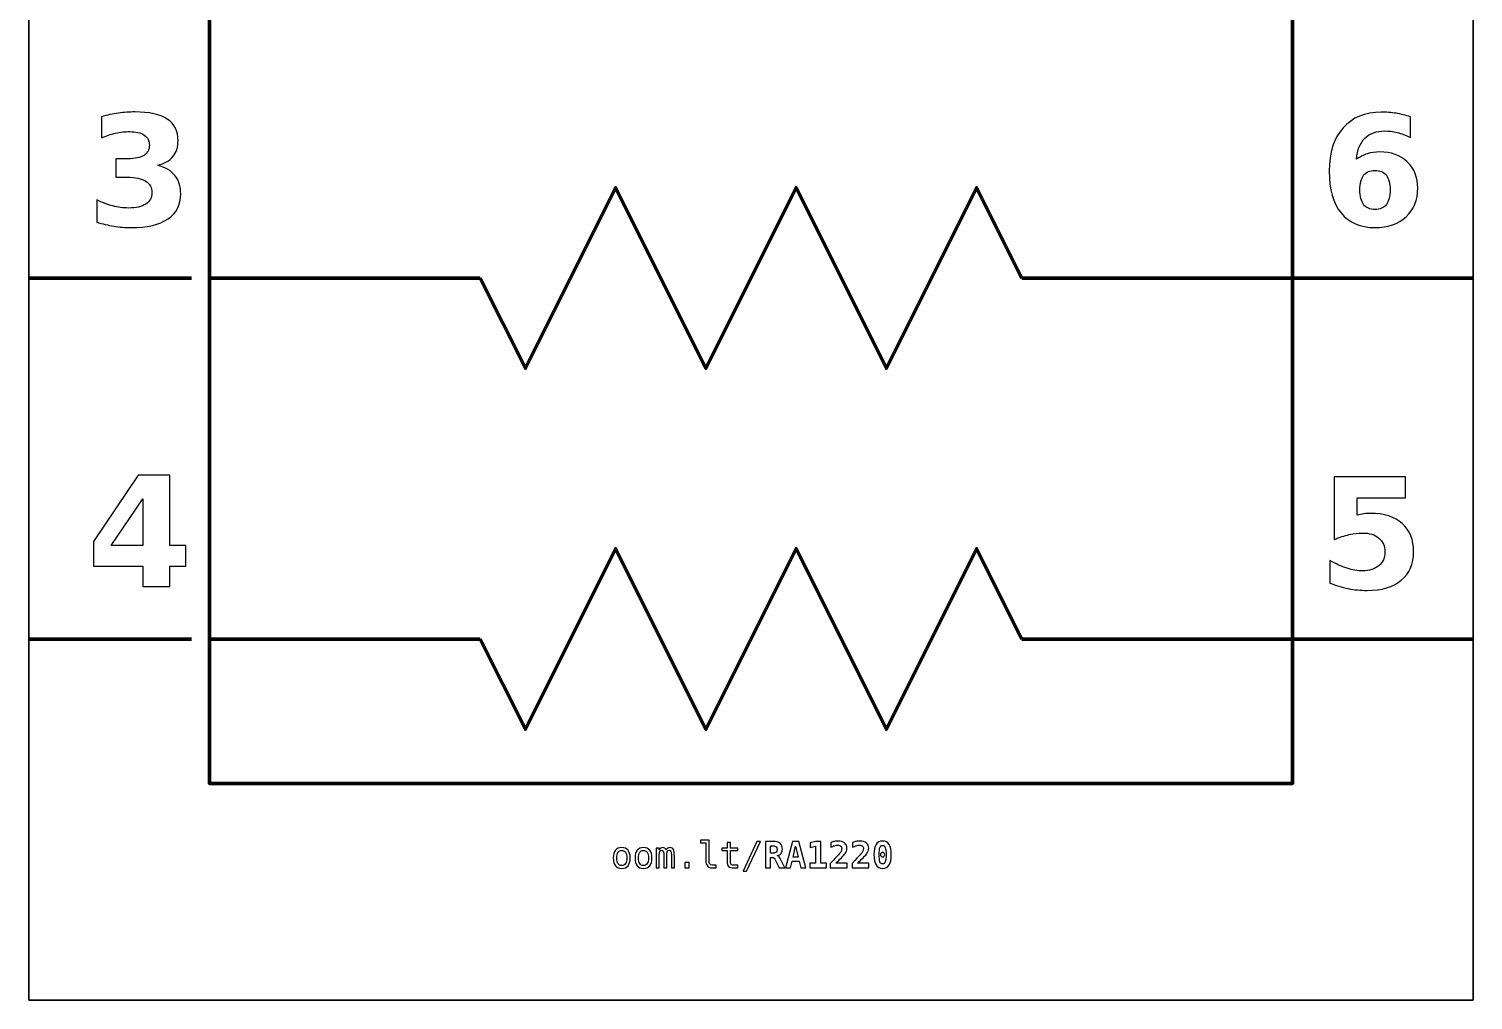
# Model space of a CAD drawing. Header units: centimetres. Extents: x -12.5 to -8.5, y -15.85 to -9.85.
# Drawn here: x -12.5 to -8.5, y -15.85 to -13.16 of the extents above; entities that cross this region are included whole.
import ezdxf

# ---------------------------------------------------------------- set-up
doc = ezdxf.new("R2010")
doc.units = ezdxf.units.CM
doc.header["$MEASUREMENT"] = 0
doc.layers.add('Layer 1', color=7, linetype='Continuous')

msp = doc.modelspace()

# ---------------------------------------------------------------- linework, layer by layer
at = {"layer": 'Layer 1', "color": 7, "lineweight": 35}
msp.add_open_spline([(-12.5, -9.85), (-12.5, -9.85), (-8.5, -9.85), (-8.5, -9.85), (-8.5, -9.85), (-8.5, -9.85), (-8.5, -15.85), (-8.5, -15.85), (-8.5, -15.85), (-8.5, -15.85), (-12.5, -15.85), (-12.5, -15.85), (-12.5, -15.85), (-12.5, -15.85), (-12.5, -9.85), (-12.5, -9.85)], degree=3, knots=[0, 0, 0, 0, 0.25, 0.25, 0.25, 0.25, 0.5, 0.5, 0.5, 0.5, 0.75, 0.75, 0.75, 0.75, 1, 1, 1, 1], dxfattribs=at)
at = {"layer": 'Layer 1', "color": 250, "lineweight": 100}
for points, knots in [([(-12, -11.35), (-12, -11.35), (-9, -11.35), (-9, -11.35), (-9, -11.35), (-9, -11.35), (-9, -15.25), (-9, -15.25), (-9, -15.25), (-9, -15.25), (-12, -15.25), (-12, -15.25), (-12, -15.25), (-12, -15.25), (-12, -11.35), (-12, -11.35)], [0, 0, 0, 0, 0.25, 0.25, 0.25, 0.25, 0.5, 0.5, 0.5, 0.5, 0.75, 0.75, 0.75, 0.75, 1, 1, 1, 1]), ([(-11.25, -13.85), (-11.25, -13.85), (-11.125, -14.1), (-11.125, -14.1), (-11.125, -14.1), (-11.125, -14.1), (-10.875, -13.6), (-10.875, -13.6), (-10.875, -13.6), (-10.875, -13.6), (-10.625, -14.1), (-10.625, -14.1), (-10.625, -14.1), (-10.625, -14.1), (-10.375, -13.6), (-10.375, -13.6), (-10.375, -13.6), (-10.375, -13.6), (-10.12501, -14.1), (-10.12501, -14.1), (-10.12501, -14.1), (-10.12501, -14.1), (-9.87501, -13.6), (-9.87501, -13.6), (-9.87501, -13.6), (-9.87501, -13.6), (-9.75001, -13.85), (-9.75001, -13.85)], [0, 0, 0, 0, 0.1428571, 0.1428571, 0.1428571, 0.1428571, 0.2857143, 0.2857143, 0.2857143, 0.2857143, 0.4285714, 0.4285714, 0.4285714, 0.4285714, 0.5714286, 0.5714286, 0.5714286, 0.5714286, 0.7142857, 0.7142857, 0.7142857, 0.7142857, 0.8571429, 0.8571429, 0.8571429, 0.8571429, 1, 1, 1, 1]), ([(-11.25, -14.85), (-11.25, -14.85), (-11.125, -15.1), (-11.125, -15.1), (-11.125, -15.1), (-11.125, -15.1), (-10.875, -14.6), (-10.875, -14.6), (-10.875, -14.6), (-10.875, -14.6), (-10.625, -15.1), (-10.625, -15.1), (-10.625, -15.1), (-10.625, -15.1), (-10.375, -14.6), (-10.375, -14.6), (-10.375, -14.6), (-10.375, -14.6), (-10.12501, -15.1), (-10.12501, -15.1), (-10.12501, -15.1), (-10.12501, -15.1), (-9.87501, -14.6), (-9.87501, -14.6), (-9.87501, -14.6), (-9.87501, -14.6), (-9.75001, -14.85), (-9.75001, -14.85)], [0, 0, 0, 0, 0.1428571, 0.1428571, 0.1428571, 0.1428571, 0.2857143, 0.2857143, 0.2857143, 0.2857143, 0.4285714, 0.4285714, 0.4285714, 0.4285714, 0.5714286, 0.5714286, 0.5714286, 0.5714286, 0.7142857, 0.7142857, 0.7142857, 0.7142857, 0.8571429, 0.8571429, 0.8571429, 0.8571429, 1, 1, 1, 1])]:
    msp.add_open_spline(points, degree=3, knots=knots, dxfattribs=at)
at = {"layer": 'Layer 1', "color": 250}
for points, knots in [([(-12.14316, -13.53787), (-12.12242, -13.54323), (-12.10654, -13.55262), (-12.09575, -13.56588), (-12.09575, -13.56588), (-12.08495, -13.57922), (-12.07952, -13.59608), (-12.07952, -13.61661), (-12.07952, -13.61661), (-12.07952, -13.64723), (-12.09123, -13.67051), (-12.11465, -13.68646), (-12.11465, -13.68646), (-12.13808, -13.70233), (-12.17223, -13.71031), (-12.21717, -13.71031), (-12.21717, -13.71031), (-12.23305, -13.71031), (-12.24892, -13.70904), (-12.26487, -13.7065), (-12.26487, -13.7065), (-12.28074, -13.70396), (-12.29647, -13.70008), (-12.31207, -13.695), (-12.31207, -13.695), (-12.31207, -13.695), (-12.31207, -13.63361), (-12.31207, -13.63361), (-12.31207, -13.63361), (-12.29718, -13.64102), (-12.28243, -13.64667), (-12.26776, -13.65048), (-12.26776, -13.65048), (-12.25308, -13.65422), (-12.23862, -13.65612), (-12.22444, -13.65612), (-12.22444, -13.65612), (-12.20334, -13.65612), (-12.18719, -13.65245), (-12.17597, -13.64518), (-12.17597, -13.64518), (-12.16475, -13.63785), (-12.1591, -13.62741), (-12.1591, -13.61372), (-12.1591, -13.61372), (-12.1591, -13.59968), (-12.16489, -13.58902), (-12.17639, -13.58183), (-12.17639, -13.58183), (-12.18789, -13.57456), (-12.20489, -13.57096), (-12.22733, -13.57096), (-12.22733, -13.57096), (-12.22733, -13.57096), (-12.25915, -13.57096), (-12.25915, -13.57096), (-12.25915, -13.57096), (-12.25915, -13.57096), (-12.25915, -13.51967), (-12.25915, -13.51967), (-12.25915, -13.51967), (-12.25915, -13.51967), (-12.22571, -13.51967), (-12.22571, -13.51967), (-12.22571, -13.51967), (-12.20567, -13.51967), (-12.19085, -13.51656), (-12.18105, -13.51028), (-12.18105, -13.51028), (-12.17124, -13.504), (-12.16637, -13.49448), (-12.16637, -13.48171), (-12.16637, -13.48171), (-12.16637, -13.46986), (-12.1711, -13.46068), (-12.18062, -13.45426), (-12.18062, -13.45426), (-12.19015, -13.44777), (-12.20355, -13.44453), (-12.22091, -13.44453), (-12.22091, -13.44453), (-12.23375, -13.44453), (-12.24666, -13.44594), (-12.25979, -13.44883), (-12.25979, -13.44883), (-12.27284, -13.45172), (-12.28582, -13.45603), (-12.2988, -13.46167), (-12.2988, -13.46167), (-12.2988, -13.46167), (-12.2988, -13.40339), (-12.2988, -13.40339), (-12.2988, -13.40339), (-12.28307, -13.39895), (-12.26755, -13.39563), (-12.2521, -13.39344), (-12.2521, -13.39344), (-12.23664, -13.39126), (-12.22155, -13.39013), (-12.20666, -13.39013), (-12.20666, -13.39013), (-12.16658, -13.39013), (-12.13653, -13.39669), (-12.11663, -13.40988), (-12.11663, -13.40988), (-12.09673, -13.42301), (-12.08679, -13.44283), (-12.08679, -13.46929), (-12.08679, -13.46929), (-12.08679, -13.48728), (-12.09151, -13.5021), (-12.10104, -13.5136), (-12.10104, -13.5136), (-12.11056, -13.5251), (-12.1246, -13.53321), (-12.14316, -13.53787)], [0, 0, 0, 0, 0.0344828, 0.0344828, 0.0344828, 0.0344828, 0.0689655, 0.0689655, 0.0689655, 0.0689655, 0.1034483, 0.1034483, 0.1034483, 0.1034483, 0.137931, 0.137931, 0.137931, 0.137931, 0.1724138, 0.1724138, 0.1724138, 0.1724138, 0.2068966, 0.2068966, 0.2068966, 0.2068966, 0.2413793, 0.2413793, 0.2413793, 0.2413793, 0.2758621, 0.2758621, 0.2758621, 0.2758621, 0.3103448, 0.3103448, 0.3103448, 0.3103448, 0.3448276, 0.3448276, 0.3448276, 0.3448276, 0.3793103, 0.3793103, 0.3793103, 0.3793103, 0.4137931, 0.4137931, 0.4137931, 0.4137931, 0.4482759, 0.4482759, 0.4482759, 0.4482759, 0.4827586, 0.4827586, 0.4827586, 0.4827586, 0.5172414, 0.5172414, 0.5172414, 0.5172414, 0.5517241, 0.5517241, 0.5517241, 0.5517241, 0.5862069, 0.5862069, 0.5862069, 0.5862069, 0.6206897, 0.6206897, 0.6206897, 0.6206897, 0.6551724, 0.6551724, 0.6551724, 0.6551724, 0.6896552, 0.6896552, 0.6896552, 0.6896552, 0.7241379, 0.7241379, 0.7241379, 0.7241379, 0.7586207, 0.7586207, 0.7586207, 0.7586207, 0.7931034, 0.7931034, 0.7931034, 0.7931034, 0.8275862, 0.8275862, 0.8275862, 0.8275862, 0.862069, 0.862069, 0.862069, 0.862069, 0.8965517, 0.8965517, 0.8965517, 0.8965517, 0.9310345, 0.9310345, 0.9310345, 0.9310345, 0.9655172, 0.9655172, 0.9655172, 0.9655172, 1, 1, 1, 1]), ([(-8.67346, -13.40375), (-8.67346, -13.40375), (-8.67346, -13.46082), (-8.67346, -13.46082), (-8.67346, -13.46082), (-8.68658, -13.45462), (-8.69886, -13.45003), (-8.71043, -13.44707), (-8.71043, -13.44707), (-8.722, -13.4441), (-8.73336, -13.44262), (-8.74437, -13.44262), (-8.74437, -13.44262), (-8.76808, -13.44262), (-8.78649, -13.44918), (-8.79975, -13.46238), (-8.79975, -13.46238), (-8.81295, -13.4755), (-8.82071, -13.49504), (-8.8229, -13.52094), (-8.8229, -13.52094), (-8.8138, -13.51423), (-8.80392, -13.50915), (-8.79333, -13.50577), (-8.79333, -13.50577), (-8.78275, -13.50238), (-8.77118, -13.50069), (-8.75862, -13.50069), (-8.75862, -13.50069), (-8.72708, -13.50069), (-8.70161, -13.50993), (-8.68228, -13.52842), (-8.68228, -13.52842), (-8.66288, -13.54683), (-8.65321, -13.57103), (-8.65321, -13.60095), (-8.65321, -13.60095), (-8.65321, -13.63404), (-8.66401, -13.6605), (-8.68567, -13.68046), (-8.68567, -13.68046), (-8.70726, -13.70036), (-8.73633, -13.71031), (-8.77266, -13.71031), (-8.77266, -13.71031), (-8.81274, -13.71031), (-8.84378, -13.69676), (-8.86579, -13.66967), (-8.86579, -13.66967), (-8.88774, -13.64264), (-8.89874, -13.60419), (-8.89874, -13.55445), (-8.89874, -13.55445), (-8.89874, -13.50351), (-8.8859, -13.46344), (-8.86022, -13.4343), (-8.86022, -13.4343), (-8.83447, -13.40516), (-8.79926, -13.39055), (-8.75446, -13.39055), (-8.75446, -13.39055), (-8.74028, -13.39055), (-8.72652, -13.39168), (-8.71311, -13.39387), (-8.71311, -13.39387), (-8.69978, -13.39606), (-8.68658, -13.39937), (-8.67346, -13.40375)], [0, 0, 0, 0, 0.0588235, 0.0588235, 0.0588235, 0.0588235, 0.1176471, 0.1176471, 0.1176471, 0.1176471, 0.1764706, 0.1764706, 0.1764706, 0.1764706, 0.2352941, 0.2352941, 0.2352941, 0.2352941, 0.2941176, 0.2941176, 0.2941176, 0.2941176, 0.3529412, 0.3529412, 0.3529412, 0.3529412, 0.4117647, 0.4117647, 0.4117647, 0.4117647, 0.4705882, 0.4705882, 0.4705882, 0.4705882, 0.5294118, 0.5294118, 0.5294118, 0.5294118, 0.5882353, 0.5882353, 0.5882353, 0.5882353, 0.6470588, 0.6470588, 0.6470588, 0.6470588, 0.7058824, 0.7058824, 0.7058824, 0.7058824, 0.7647059, 0.7647059, 0.7647059, 0.7647059, 0.8235294, 0.8235294, 0.8235294, 0.8235294, 0.8823529, 0.8823529, 0.8823529, 0.8823529, 0.9411765, 0.9411765, 0.9411765, 0.9411765, 1, 1, 1, 1]), ([(-8.77182, -13.55198), (-8.78578, -13.55198), (-8.79623, -13.5565), (-8.80314, -13.56553), (-8.80314, -13.56553), (-8.81013, -13.57456), (-8.81358, -13.58811), (-8.81358, -13.6061), (-8.81358, -13.6061), (-8.81358, -13.62416), (-8.81013, -13.63771), (-8.80314, -13.64674), (-8.80314, -13.64674), (-8.79623, -13.65577), (-8.78578, -13.66028), (-8.77182, -13.66028), (-8.77182, -13.66028), (-8.75777, -13.66028), (-8.74726, -13.65577), (-8.74035, -13.64674), (-8.74035, -13.64674), (-8.73336, -13.63771), (-8.72991, -13.62416), (-8.72991, -13.6061), (-8.72991, -13.6061), (-8.72991, -13.58811), (-8.73336, -13.57456), (-8.74035, -13.56553), (-8.74035, -13.56553), (-8.74726, -13.5565), (-8.75777, -13.55198), (-8.77182, -13.55198)], [0, 0, 0, 0, 0.125, 0.125, 0.125, 0.125, 0.25, 0.25, 0.25, 0.25, 0.375, 0.375, 0.375, 0.375, 0.5, 0.5, 0.5, 0.5, 0.625, 0.625, 0.625, 0.625, 0.75, 0.75, 0.75, 0.75, 0.875, 0.875, 0.875, 0.875, 1, 1, 1, 1]), ([(-12.1977, -14.3957), (-12.1977, -14.3957), (-12.10922, -14.3957), (-12.10922, -14.3957), (-12.10922, -14.3957), (-12.10922, -14.3957), (-12.10922, -14.59043), (-12.10922, -14.59043), (-12.10922, -14.59043), (-12.10922, -14.59043), (-12.0652, -14.59043), (-12.0652, -14.59043), (-12.0652, -14.59043), (-12.0652, -14.59043), (-12.0652, -14.64808), (-12.0652, -14.64808), (-12.0652, -14.64808), (-12.0652, -14.64808), (-12.10922, -14.64808), (-12.10922, -14.64808), (-12.10922, -14.64808), (-12.10922, -14.64808), (-12.10922, -14.70431), (-12.10922, -14.70431), (-12.10922, -14.70431), (-12.10922, -14.70431), (-12.18443, -14.70431), (-12.18443, -14.70431), (-12.18443, -14.70431), (-12.18443, -14.70431), (-12.18443, -14.64808), (-12.18443, -14.64808), (-12.18443, -14.64808), (-12.18443, -14.64808), (-12.32131, -14.64808), (-12.32131, -14.64808), (-12.32131, -14.64808), (-12.32131, -14.64808), (-12.32131, -14.57985), (-12.32131, -14.57985), (-12.32131, -14.57985), (-12.32131, -14.57985), (-12.1977, -14.3957), (-12.1977, -14.3957)], [0, 0, 0, 0, 0.0909091, 0.0909091, 0.0909091, 0.0909091, 0.1818182, 0.1818182, 0.1818182, 0.1818182, 0.2727273, 0.2727273, 0.2727273, 0.2727273, 0.3636364, 0.3636364, 0.3636364, 0.3636364, 0.4545455, 0.4545455, 0.4545455, 0.4545455, 0.5454545, 0.5454545, 0.5454545, 0.5454545, 0.6363636, 0.6363636, 0.6363636, 0.6363636, 0.7272727, 0.7272727, 0.7272727, 0.7272727, 0.8181818, 0.8181818, 0.8181818, 0.8181818, 0.9090909, 0.9090909, 0.9090909, 0.9090909, 1, 1, 1, 1]), ([(-8.88485, -14.40073), (-8.88485, -14.40073), (-8.68701, -14.40073), (-8.68701, -14.40073), (-8.68701, -14.40073), (-8.68701, -14.40073), (-8.68701, -14.45922), (-8.68701, -14.45922), (-8.68701, -14.45922), (-8.68701, -14.45922), (-8.82142, -14.45922), (-8.82142, -14.45922), (-8.82142, -14.45922), (-8.82142, -14.45922), (-8.82142, -14.50699), (-8.82142, -14.50699), (-8.82142, -14.50699), (-8.81535, -14.50537), (-8.80928, -14.5041), (-8.80314, -14.50318), (-8.80314, -14.50318), (-8.79701, -14.50226), (-8.79059, -14.50184), (-8.78402, -14.50184), (-8.78402, -14.50184), (-8.74635, -14.50184), (-8.71707, -14.51122), (-8.69611, -14.53006), (-8.69611, -14.53006), (-8.67516, -14.54883), (-8.66472, -14.57507), (-8.66472, -14.60866), (-8.66472, -14.60866), (-8.66472, -14.64203), (-8.67615, -14.66814), (-8.69893, -14.68704), (-8.69893, -14.68704), (-8.72172, -14.70588), (-8.7534, -14.71534), (-8.7939, -14.71534), (-8.7939, -14.71534), (-8.8114, -14.71534), (-8.82876, -14.71364), (-8.8459, -14.71026), (-8.8459, -14.71026), (-8.86305, -14.70687), (-8.88012, -14.70179), (-8.89705, -14.69488), (-8.89705, -14.69488), (-8.89705, -14.69488), (-8.89705, -14.63222), (-8.89705, -14.63222), (-8.89705, -14.63222), (-8.88026, -14.64189), (-8.86432, -14.64909), (-8.84922, -14.65388), (-8.84922, -14.65388), (-8.83412, -14.65875), (-8.81987, -14.66115), (-8.80653, -14.66115), (-8.80653, -14.66115), (-8.7872, -14.66115), (-8.77203, -14.65642), (-8.76095, -14.64697), (-8.76095, -14.64697), (-8.74988, -14.63759), (-8.7443, -14.62482), (-8.7443, -14.60866), (-8.7443, -14.60866), (-8.7443, -14.59243), (-8.74988, -14.57966), (-8.76095, -14.57028), (-8.76095, -14.57028), (-8.77203, -14.56089), (-8.7872, -14.55624), (-8.80653, -14.55624), (-8.80653, -14.55624), (-8.81796, -14.55624), (-8.83017, -14.55772), (-8.84308, -14.56068), (-8.84308, -14.56068), (-8.85606, -14.56364), (-8.86996, -14.56823), (-8.88485, -14.57444), (-8.88485, -14.57444), (-8.88485, -14.57444), (-8.88485, -14.40073), (-8.88485, -14.40073)], [0, 0, 0, 0, 0.0454545, 0.0454545, 0.0454545, 0.0454545, 0.0909091, 0.0909091, 0.0909091, 0.0909091, 0.1363636, 0.1363636, 0.1363636, 0.1363636, 0.1818182, 0.1818182, 0.1818182, 0.1818182, 0.2272727, 0.2272727, 0.2272727, 0.2272727, 0.2727273, 0.2727273, 0.2727273, 0.2727273, 0.3181818, 0.3181818, 0.3181818, 0.3181818, 0.3636364, 0.3636364, 0.3636364, 0.3636364, 0.4090909, 0.4090909, 0.4090909, 0.4090909, 0.4545455, 0.4545455, 0.4545455, 0.4545455, 0.5, 0.5, 0.5, 0.5, 0.5454545, 0.5454545, 0.5454545, 0.5454545, 0.5909091, 0.5909091, 0.5909091, 0.5909091, 0.6363636, 0.6363636, 0.6363636, 0.6363636, 0.6818182, 0.6818182, 0.6818182, 0.6818182, 0.7272727, 0.7272727, 0.7272727, 0.7272727, 0.7727273, 0.7727273, 0.7727273, 0.7727273, 0.8181818, 0.8181818, 0.8181818, 0.8181818, 0.8636364, 0.8636364, 0.8636364, 0.8636364, 0.9090909, 0.9090909, 0.9090909, 0.9090909, 0.9545455, 0.9545455, 0.9545455, 0.9545455, 1, 1, 1, 1]), ([(-12.18443, -14.46125), (-12.18443, -14.46125), (-12.27171, -14.59043), (-12.27171, -14.59043), (-12.27171, -14.59043), (-12.27171, -14.59043), (-12.18443, -14.59043), (-12.18443, -14.59043), (-12.18443, -14.59043), (-12.18443, -14.59043), (-12.18443, -14.46125), (-12.18443, -14.46125)], [0, 0, 0, 0, 0.3333333, 0.3333333, 0.3333333, 0.3333333, 0.6666667, 0.6666667, 0.6666667, 0.6666667, 1, 1, 1, 1]), ([(-10.85803, -15.42761), (-10.85045, -15.42761), (-10.84465, -15.43006), (-10.84063, -15.43498), (-10.84063, -15.43498), (-10.83661, -15.4399), (-10.8346, -15.44702), (-10.8346, -15.45632), (-10.8346, -15.45632), (-10.8346, -15.46567), (-10.8366, -15.47279), (-10.8406, -15.47769), (-10.8406, -15.47769), (-10.84462, -15.48259), (-10.85042, -15.48504), (-10.85803, -15.48504), (-10.85803, -15.48504), (-10.86563, -15.48504), (-10.87142, -15.48259), (-10.87544, -15.47769), (-10.87544, -15.47769), (-10.87944, -15.47279), (-10.88144, -15.46567), (-10.88144, -15.45632), (-10.88144, -15.45632), (-10.88144, -15.44702), (-10.87944, -15.4399), (-10.87544, -15.43498), (-10.87544, -15.43498), (-10.87142, -15.43006), (-10.86563, -15.42761), (-10.85803, -15.42761)], [0, 0, 0, 0, 0.125, 0.125, 0.125, 0.125, 0.25, 0.25, 0.25, 0.25, 0.375, 0.375, 0.375, 0.375, 0.5, 0.5, 0.5, 0.5, 0.625, 0.625, 0.625, 0.625, 0.75, 0.75, 0.75, 0.75, 0.875, 0.875, 0.875, 0.875, 1, 1, 1, 1]), ([(-10.85803, -15.43523), (-10.8626, -15.43523), (-10.86605, -15.437), (-10.8684, -15.44055), (-10.8684, -15.44055), (-10.87075, -15.4441), (-10.87192, -15.44937), (-10.87192, -15.45632), (-10.87192, -15.45632), (-10.87192, -15.46325), (-10.87075, -15.4685), (-10.8684, -15.47207), (-10.8684, -15.47207), (-10.86605, -15.47564), (-10.8626, -15.47742), (-10.85803, -15.47742), (-10.85803, -15.47742), (-10.85345, -15.47742), (-10.84998, -15.47564), (-10.84763, -15.47207), (-10.84763, -15.47207), (-10.84528, -15.4685), (-10.84412, -15.46325), (-10.84412, -15.45632), (-10.84412, -15.45632), (-10.84412, -15.44937), (-10.84528, -15.4441), (-10.84763, -15.44055), (-10.84763, -15.44055), (-10.84998, -15.437), (-10.85345, -15.43523), (-10.85803, -15.43523)], [0, 0, 0, 0, 0.125, 0.125, 0.125, 0.125, 0.25, 0.25, 0.25, 0.25, 0.375, 0.375, 0.375, 0.375, 0.5, 0.5, 0.5, 0.5, 0.625, 0.625, 0.625, 0.625, 0.75, 0.75, 0.75, 0.75, 0.875, 0.875, 0.875, 0.875, 1, 1, 1, 1]), ([(-10.79782, -15.42761), (-10.79024, -15.42761), (-10.78444, -15.43006), (-10.78042, -15.43498), (-10.78042, -15.43498), (-10.7764, -15.4399), (-10.77439, -15.44702), (-10.77439, -15.45632), (-10.77439, -15.45632), (-10.77439, -15.46567), (-10.77639, -15.47279), (-10.78039, -15.47769), (-10.78039, -15.47769), (-10.78441, -15.48259), (-10.79021, -15.48504), (-10.79782, -15.48504), (-10.79782, -15.48504), (-10.80542, -15.48504), (-10.81121, -15.48259), (-10.81523, -15.47769), (-10.81523, -15.47769), (-10.81923, -15.47279), (-10.82123, -15.46567), (-10.82123, -15.45632), (-10.82123, -15.45632), (-10.82123, -15.44702), (-10.81923, -15.4399), (-10.81523, -15.43498), (-10.81523, -15.43498), (-10.81121, -15.43006), (-10.80542, -15.42761), (-10.79782, -15.42761)], [0, 0, 0, 0, 0.125, 0.125, 0.125, 0.125, 0.25, 0.25, 0.25, 0.25, 0.375, 0.375, 0.375, 0.375, 0.5, 0.5, 0.5, 0.5, 0.625, 0.625, 0.625, 0.625, 0.75, 0.75, 0.75, 0.75, 0.875, 0.875, 0.875, 0.875, 1, 1, 1, 1]), ([(-10.79782, -15.43523), (-10.80239, -15.43523), (-10.80584, -15.437), (-10.80819, -15.44055), (-10.80819, -15.44055), (-10.81054, -15.4441), (-10.81171, -15.44937), (-10.81171, -15.45632), (-10.81171, -15.45632), (-10.81171, -15.46325), (-10.81054, -15.4685), (-10.80819, -15.47207), (-10.80819, -15.47207), (-10.80584, -15.47564), (-10.80239, -15.47742), (-10.79782, -15.47742), (-10.79782, -15.47742), (-10.79324, -15.47742), (-10.78977, -15.47564), (-10.78742, -15.47207), (-10.78742, -15.47207), (-10.78507, -15.4685), (-10.78391, -15.46325), (-10.78391, -15.45632), (-10.78391, -15.45632), (-10.78391, -15.44937), (-10.78507, -15.4441), (-10.78742, -15.44055), (-10.78742, -15.44055), (-10.78977, -15.437), (-10.79324, -15.43523), (-10.79782, -15.43523)], [0, 0, 0, 0, 0.125, 0.125, 0.125, 0.125, 0.25, 0.25, 0.25, 0.25, 0.375, 0.375, 0.375, 0.375, 0.5, 0.5, 0.5, 0.5, 0.625, 0.625, 0.625, 0.625, 0.75, 0.75, 0.75, 0.75, 0.875, 0.875, 0.875, 0.875, 1, 1, 1, 1]), ([(-10.7347, -15.4345), (-10.7336, -15.43215), (-10.73218, -15.43041), (-10.73046, -15.4293), (-10.73046, -15.4293), (-10.72876, -15.42818), (-10.7267, -15.42761), (-10.7243, -15.42761), (-10.7243, -15.42761), (-10.7199, -15.42761), (-10.71679, -15.42931), (-10.71499, -15.43271), (-10.71499, -15.43271), (-10.71318, -15.43612), (-10.71228, -15.44252), (-10.71228, -15.45193), (-10.71228, -15.45193), (-10.71228, -15.45193), (-10.71228, -15.48362), (-10.71228, -15.48362), (-10.71228, -15.48362), (-10.71228, -15.48362), (-10.72048, -15.48362), (-10.72048, -15.48362), (-10.72048, -15.48362), (-10.72048, -15.48362), (-10.72048, -15.45232), (-10.72048, -15.45232), (-10.72048, -15.45232), (-10.72048, -15.4446), (-10.72091, -15.43982), (-10.72178, -15.43793), (-10.72178, -15.43793), (-10.72263, -15.43607), (-10.72421, -15.43513), (-10.7265, -15.43513), (-10.7265, -15.43513), (-10.7291, -15.43513), (-10.73088, -15.43613), (-10.73185, -15.43813), (-10.73185, -15.43813), (-10.7328, -15.44013), (-10.73328, -15.44487), (-10.73328, -15.45232), (-10.73328, -15.45232), (-10.73328, -15.45232), (-10.73328, -15.48362), (-10.73328, -15.48362), (-10.73328, -15.48362), (-10.73328, -15.48362), (-10.74148, -15.48362), (-10.74148, -15.48362), (-10.74148, -15.48362), (-10.74148, -15.48362), (-10.74148, -15.45232), (-10.74148, -15.45232), (-10.74148, -15.45232), (-10.74148, -15.4445), (-10.74195, -15.43968), (-10.74288, -15.43787), (-10.74288, -15.43787), (-10.7438, -15.43605), (-10.74546, -15.43513), (-10.74788, -15.43513), (-10.74788, -15.43513), (-10.75026, -15.43513), (-10.75192, -15.43613), (-10.75283, -15.43813), (-10.75283, -15.43813), (-10.75377, -15.44013), (-10.75423, -15.44487), (-10.75423, -15.45232), (-10.75423, -15.45232), (-10.75423, -15.45232), (-10.75423, -15.48362), (-10.75423, -15.48362), (-10.75423, -15.48362), (-10.75423, -15.48362), (-10.76238, -15.48362), (-10.76238, -15.48362), (-10.76238, -15.48362), (-10.76238, -15.48362), (-10.76238, -15.42893), (-10.76238, -15.42893), (-10.76238, -15.42893), (-10.76238, -15.42893), (-10.75423, -15.42893), (-10.75423, -15.42893), (-10.75423, -15.42893), (-10.75423, -15.42893), (-10.75423, -15.43361), (-10.75423, -15.43361), (-10.75423, -15.43361), (-10.75317, -15.43166), (-10.75182, -15.43018), (-10.7502, -15.42915), (-10.7502, -15.42915), (-10.7486, -15.42813), (-10.74676, -15.42761), (-10.74471, -15.42761), (-10.74471, -15.42761), (-10.74223, -15.42761), (-10.74018, -15.42818), (-10.73853, -15.42931), (-10.73853, -15.42931), (-10.73688, -15.43046), (-10.73561, -15.43218), (-10.7347, -15.4345)], [0, 0, 0, 0, 0.037037, 0.037037, 0.037037, 0.037037, 0.0740741, 0.0740741, 0.0740741, 0.0740741, 0.1111111, 0.1111111, 0.1111111, 0.1111111, 0.1481481, 0.1481481, 0.1481481, 0.1481481, 0.1851852, 0.1851852, 0.1851852, 0.1851852, 0.2222222, 0.2222222, 0.2222222, 0.2222222, 0.2592593, 0.2592593, 0.2592593, 0.2592593, 0.2962963, 0.2962963, 0.2962963, 0.2962963, 0.3333333, 0.3333333, 0.3333333, 0.3333333, 0.3703704, 0.3703704, 0.3703704, 0.3703704, 0.4074074, 0.4074074, 0.4074074, 0.4074074, 0.4444444, 0.4444444, 0.4444444, 0.4444444, 0.4814815, 0.4814815, 0.4814815, 0.4814815, 0.5185185, 0.5185185, 0.5185185, 0.5185185, 0.5555556, 0.5555556, 0.5555556, 0.5555556, 0.5925926, 0.5925926, 0.5925926, 0.5925926, 0.6296296, 0.6296296, 0.6296296, 0.6296296, 0.6666667, 0.6666667, 0.6666667, 0.6666667, 0.7037037, 0.7037037, 0.7037037, 0.7037037, 0.7407407, 0.7407407, 0.7407407, 0.7407407, 0.7777778, 0.7777778, 0.7777778, 0.7777778, 0.8148148, 0.8148148, 0.8148148, 0.8148148, 0.8518519, 0.8518519, 0.8518519, 0.8518519, 0.8888889, 0.8888889, 0.8888889, 0.8888889, 0.9259259, 0.9259259, 0.9259259, 0.9259259, 0.962963, 0.962963, 0.962963, 0.962963, 1, 1, 1, 1]), ([(-10.61608, -15.4638), (-10.61608, -15.46784), (-10.61534, -15.47087), (-10.61386, -15.47292), (-10.61386, -15.47292), (-10.61238, -15.47497), (-10.61019, -15.476), (-10.60729, -15.476), (-10.60729, -15.476), (-10.60729, -15.476), (-10.59679, -15.476), (-10.59679, -15.476), (-10.59679, -15.476), (-10.59679, -15.476), (-10.59679, -15.48362), (-10.59679, -15.48362), (-10.59679, -15.48362), (-10.59679, -15.48362), (-10.60816, -15.48362), (-10.60816, -15.48362), (-10.60816, -15.48362), (-10.61354, -15.48362), (-10.61769, -15.48189), (-10.62064, -15.47844), (-10.62064, -15.47844), (-10.62359, -15.47499), (-10.62506, -15.4701), (-10.62506, -15.4638), (-10.62506, -15.4638), (-10.62506, -15.4638), (-10.62506, -15.41413), (-10.62506, -15.41413), (-10.62506, -15.41413), (-10.62506, -15.41413), (-10.63946, -15.41413), (-10.63946, -15.41413), (-10.63946, -15.41413), (-10.63946, -15.41413), (-10.63946, -15.4071), (-10.63946, -15.4071), (-10.63946, -15.4071), (-10.63946, -15.4071), (-10.61608, -15.4071), (-10.61608, -15.4071), (-10.61608, -15.4071), (-10.61608, -15.4071), (-10.61608, -15.4638), (-10.61608, -15.4638)], [0, 0, 0, 0, 0.0833333, 0.0833333, 0.0833333, 0.0833333, 0.1666667, 0.1666667, 0.1666667, 0.1666667, 0.25, 0.25, 0.25, 0.25, 0.3333333, 0.3333333, 0.3333333, 0.3333333, 0.4166667, 0.4166667, 0.4166667, 0.4166667, 0.5, 0.5, 0.5, 0.5, 0.5833333, 0.5833333, 0.5833333, 0.5833333, 0.6666667, 0.6666667, 0.6666667, 0.6666667, 0.75, 0.75, 0.75, 0.75, 0.8333333, 0.8333333, 0.8333333, 0.8333333, 0.9166667, 0.9166667, 0.9166667, 0.9166667, 1, 1, 1, 1]), ([(-10.55708, -15.4134), (-10.55708, -15.4134), (-10.55708, -15.42893), (-10.55708, -15.42893), (-10.55708, -15.42893), (-10.55708, -15.42893), (-10.53666, -15.42893), (-10.53666, -15.42893), (-10.53666, -15.42893), (-10.53666, -15.42893), (-10.53666, -15.43592), (-10.53666, -15.43592), (-10.53666, -15.43592), (-10.53666, -15.43592), (-10.55708, -15.43592), (-10.55708, -15.43592), (-10.55708, -15.43592), (-10.55708, -15.43592), (-10.55708, -15.4656), (-10.55708, -15.4656), (-10.55708, -15.4656), (-10.55708, -15.46964), (-10.55632, -15.47245), (-10.55478, -15.47404), (-10.55478, -15.47404), (-10.55325, -15.47564), (-10.55058, -15.47644), (-10.54678, -15.47644), (-10.54678, -15.47644), (-10.54678, -15.47644), (-10.53666, -15.47644), (-10.53666, -15.47644), (-10.53666, -15.47644), (-10.53666, -15.47644), (-10.53666, -15.48362), (-10.53666, -15.48362), (-10.53666, -15.48362), (-10.53666, -15.48362), (-10.54765, -15.48362), (-10.54765, -15.48362), (-10.54765, -15.48362), (-10.5544, -15.48362), (-10.55915, -15.48227), (-10.56192, -15.47957), (-10.56192, -15.47957), (-10.56468, -15.47687), (-10.56607, -15.4722), (-10.56607, -15.4656), (-10.56607, -15.4656), (-10.56607, -15.4656), (-10.56607, -15.43592), (-10.56607, -15.43592), (-10.56607, -15.43592), (-10.56607, -15.43592), (-10.58067, -15.43592), (-10.58067, -15.43592), (-10.58067, -15.43592), (-10.58067, -15.43592), (-10.58067, -15.42893), (-10.58067, -15.42893), (-10.58067, -15.42893), (-10.58067, -15.42893), (-10.56607, -15.42893), (-10.56607, -15.42893), (-10.56607, -15.42893), (-10.56607, -15.42893), (-10.56607, -15.4134), (-10.56607, -15.4134), (-10.56607, -15.4134), (-10.56607, -15.4134), (-10.55708, -15.4134), (-10.55708, -15.4134)], [0, 0, 0, 0, 0.0555556, 0.0555556, 0.0555556, 0.0555556, 0.1111111, 0.1111111, 0.1111111, 0.1111111, 0.1666667, 0.1666667, 0.1666667, 0.1666667, 0.2222222, 0.2222222, 0.2222222, 0.2222222, 0.2777778, 0.2777778, 0.2777778, 0.2777778, 0.3333333, 0.3333333, 0.3333333, 0.3333333, 0.3888889, 0.3888889, 0.3888889, 0.3888889, 0.4444444, 0.4444444, 0.4444444, 0.4444444, 0.5, 0.5, 0.5, 0.5, 0.5555556, 0.5555556, 0.5555556, 0.5555556, 0.6111111, 0.6111111, 0.6111111, 0.6111111, 0.6666667, 0.6666667, 0.6666667, 0.6666667, 0.7222222, 0.7222222, 0.7222222, 0.7222222, 0.7777778, 0.7777778, 0.7777778, 0.7777778, 0.8333333, 0.8333333, 0.8333333, 0.8333333, 0.8888889, 0.8888889, 0.8888889, 0.8888889, 0.9444444, 0.9444444, 0.9444444, 0.9444444, 1, 1, 1, 1]), ([(-10.48344, -15.41071), (-10.48344, -15.41071), (-10.47415, -15.41071), (-10.47415, -15.41071), (-10.47415, -15.41071), (-10.47415, -15.41071), (-10.51254, -15.4929), (-10.51254, -15.4929), (-10.51254, -15.4929), (-10.51254, -15.4929), (-10.52188, -15.4929), (-10.52188, -15.4929), (-10.52188, -15.4929), (-10.52188, -15.4929), (-10.48344, -15.41071), (-10.48344, -15.41071)], [0, 0, 0, 0, 0.25, 0.25, 0.25, 0.25, 0.5, 0.5, 0.5, 0.5, 0.75, 0.75, 0.75, 0.75, 1, 1, 1, 1]), ([(-10.42725, -15.4492), (-10.42581, -15.44948), (-10.42456, -15.45017), (-10.42351, -15.45123), (-10.42351, -15.45123), (-10.42245, -15.45228), (-10.42116, -15.45435), (-10.41963, -15.4574), (-10.41963, -15.4574), (-10.41963, -15.4574), (-10.40643, -15.48362), (-10.40643, -15.48362), (-10.40643, -15.48362), (-10.40643, -15.48362), (-10.42226, -15.48362), (-10.42226, -15.48362), (-10.42226, -15.48362), (-10.42226, -15.48362), (-10.43105, -15.46522), (-10.43105, -15.46522), (-10.43105, -15.46522), (-10.43131, -15.4647), (-10.43166, -15.46398), (-10.43208, -15.46307), (-10.43208, -15.46307), (-10.43465, -15.45757), (-10.43768, -15.45482), (-10.44116, -15.45482), (-10.44116, -15.45482), (-10.44116, -15.45482), (-10.44575, -15.45482), (-10.44575, -15.45482), (-10.44575, -15.45482), (-10.44575, -15.45482), (-10.44575, -15.48362), (-10.44575, -15.48362), (-10.44575, -15.48362), (-10.44575, -15.48362), (-10.46015, -15.48362), (-10.46015, -15.48362), (-10.46015, -15.48362), (-10.46015, -15.48362), (-10.46015, -15.41071), (-10.46015, -15.41071), (-10.46015, -15.41071), (-10.46015, -15.41071), (-10.43935, -15.41071), (-10.43935, -15.41071), (-10.43935, -15.41071), (-10.42998, -15.41071), (-10.42325, -15.41238), (-10.41916, -15.4157), (-10.41916, -15.4157), (-10.41508, -15.41901), (-10.41303, -15.42441), (-10.41303, -15.43191), (-10.41303, -15.43191), (-10.41303, -15.43692), (-10.41424, -15.44092), (-10.4167, -15.44388), (-10.4167, -15.44388), (-10.41913, -15.44683), (-10.42265, -15.44862), (-10.42725, -15.4492)], [0, 0, 0, 0, 0.0625, 0.0625, 0.0625, 0.0625, 0.125, 0.125, 0.125, 0.125, 0.1875, 0.1875, 0.1875, 0.1875, 0.25, 0.25, 0.25, 0.25, 0.3125, 0.3125, 0.3125, 0.3125, 0.375, 0.375, 0.375, 0.375, 0.4375, 0.4375, 0.4375, 0.4375, 0.5, 0.5, 0.5, 0.5, 0.5625, 0.5625, 0.5625, 0.5625, 0.625, 0.625, 0.625, 0.625, 0.6875, 0.6875, 0.6875, 0.6875, 0.75, 0.75, 0.75, 0.75, 0.8125, 0.8125, 0.8125, 0.8125, 0.875, 0.875, 0.875, 0.875, 0.9375, 0.9375, 0.9375, 0.9375, 1, 1, 1, 1]), ([(-10.44575, -15.42283), (-10.44575, -15.42283), (-10.44575, -15.4427), (-10.44575, -15.4427), (-10.44575, -15.4427), (-10.44575, -15.4427), (-10.43896, -15.4427), (-10.43896, -15.4427), (-10.43896, -15.4427), (-10.43503, -15.4427), (-10.4322, -15.44193), (-10.4305, -15.44038), (-10.4305, -15.44038), (-10.42878, -15.43883), (-10.42793, -15.43628), (-10.42793, -15.43275), (-10.42793, -15.43275), (-10.42793, -15.4292), (-10.42878, -15.42665), (-10.43046, -15.42513), (-10.43046, -15.42513), (-10.43216, -15.4236), (-10.435, -15.42283), (-10.43896, -15.42283), (-10.43896, -15.42283), (-10.43896, -15.42283), (-10.44575, -15.42283), (-10.44575, -15.42283)], [0, 0, 0, 0, 0.1428571, 0.1428571, 0.1428571, 0.1428571, 0.2857143, 0.2857143, 0.2857143, 0.2857143, 0.4285714, 0.4285714, 0.4285714, 0.4285714, 0.5714286, 0.5714286, 0.5714286, 0.5714286, 0.7142857, 0.7142857, 0.7142857, 0.7142857, 0.8571429, 0.8571429, 0.8571429, 0.8571429, 1, 1, 1, 1]), ([(-10.38514, -15.41071), (-10.38514, -15.41071), (-10.36752, -15.41071), (-10.36752, -15.41071), (-10.36752, -15.41071), (-10.36752, -15.41071), (-10.34783, -15.48362), (-10.34783, -15.48362), (-10.34783, -15.48362), (-10.34783, -15.48362), (-10.36224, -15.48362), (-10.36224, -15.48362), (-10.36224, -15.48362), (-10.36224, -15.48362), (-10.36674, -15.4656), (-10.36674, -15.4656), (-10.36674, -15.4656), (-10.36674, -15.4656), (-10.38602, -15.4656), (-10.38602, -15.4656), (-10.38602, -15.4656), (-10.38602, -15.4656), (-10.39042, -15.48362), (-10.39042, -15.48362), (-10.39042, -15.48362), (-10.39042, -15.48362), (-10.40482, -15.48362), (-10.40482, -15.48362), (-10.40482, -15.48362), (-10.40482, -15.48362), (-10.38514, -15.41071), (-10.38514, -15.41071)], [0, 0, 0, 0, 0.125, 0.125, 0.125, 0.125, 0.25, 0.25, 0.25, 0.25, 0.375, 0.375, 0.375, 0.375, 0.5, 0.5, 0.5, 0.5, 0.625, 0.625, 0.625, 0.625, 0.75, 0.75, 0.75, 0.75, 0.875, 0.875, 0.875, 0.875, 1, 1, 1, 1]), ([(-10.37635, -15.4239), (-10.37635, -15.4239), (-10.38314, -15.45373), (-10.38314, -15.45373), (-10.38314, -15.45373), (-10.38314, -15.45373), (-10.36952, -15.45373), (-10.36952, -15.45373), (-10.36952, -15.45373), (-10.36952, -15.45373), (-10.37635, -15.4239), (-10.37635, -15.4239)], [0, 0, 0, 0, 0.3333333, 0.3333333, 0.3333333, 0.3333333, 0.6666667, 0.6666667, 0.6666667, 0.6666667, 1, 1, 1, 1]), ([(-10.33705, -15.47092), (-10.33705, -15.47092), (-10.32093, -15.47092), (-10.32093, -15.47092), (-10.32093, -15.47092), (-10.32093, -15.47092), (-10.32093, -15.4236), (-10.32093, -15.4236), (-10.32093, -15.4236), (-10.32093, -15.4236), (-10.33591, -15.42731), (-10.33591, -15.42731), (-10.33591, -15.42731), (-10.33591, -15.42731), (-10.33591, -15.41433), (-10.33591, -15.41433), (-10.33591, -15.41433), (-10.33591, -15.41433), (-10.32083, -15.41071), (-10.32083, -15.41071), (-10.32083, -15.41071), (-10.32083, -15.41071), (-10.30691, -15.41071), (-10.30691, -15.41071), (-10.30691, -15.41071), (-10.30691, -15.41071), (-10.30691, -15.47092), (-10.30691, -15.47092), (-10.30691, -15.47092), (-10.30691, -15.47092), (-10.29079, -15.47092), (-10.29079, -15.47092), (-10.29079, -15.47092), (-10.29079, -15.47092), (-10.29079, -15.48362), (-10.29079, -15.48362), (-10.29079, -15.48362), (-10.29079, -15.48362), (-10.33705, -15.48362), (-10.33705, -15.48362), (-10.33705, -15.48362), (-10.33705, -15.48362), (-10.33705, -15.47092), (-10.33705, -15.47092)], [0, 0, 0, 0, 0.0909091, 0.0909091, 0.0909091, 0.0909091, 0.1818182, 0.1818182, 0.1818182, 0.1818182, 0.2727273, 0.2727273, 0.2727273, 0.2727273, 0.3636364, 0.3636364, 0.3636364, 0.3636364, 0.4545455, 0.4545455, 0.4545455, 0.4545455, 0.5454545, 0.5454545, 0.5454545, 0.5454545, 0.6363636, 0.6363636, 0.6363636, 0.6363636, 0.7272727, 0.7272727, 0.7272727, 0.7272727, 0.8181818, 0.8181818, 0.8181818, 0.8181818, 0.9090909, 0.9090909, 0.9090909, 0.9090909, 1, 1, 1, 1]), ([(-10.26483, -15.47092), (-10.26483, -15.47092), (-10.23411, -15.47092), (-10.23411, -15.47092), (-10.23411, -15.47092), (-10.23411, -15.47092), (-10.23411, -15.48362), (-10.23411, -15.48362), (-10.23411, -15.48362), (-10.23411, -15.48362), (-10.2804, -15.48362), (-10.2804, -15.48362), (-10.2804, -15.48362), (-10.2804, -15.48362), (-10.2804, -15.4713), (-10.2804, -15.4713), (-10.2804, -15.4713), (-10.2804, -15.4713), (-10.27259, -15.46302), (-10.27259, -15.46302), (-10.27259, -15.46302), (-10.26332, -15.45315), (-10.25768, -15.44708), (-10.2557, -15.4448), (-10.2557, -15.4448), (-10.25327, -15.442), (-10.2515, -15.43952), (-10.25043, -15.43735), (-10.25043, -15.43735), (-10.24935, -15.43518), (-10.24882, -15.43305), (-10.24882, -15.43093), (-10.24882, -15.43093), (-10.24882, -15.42768), (-10.2498, -15.42516), (-10.25177, -15.4234), (-10.25177, -15.4234), (-10.25373, -15.42161), (-10.25653, -15.42073), (-10.26013, -15.42073), (-10.26013, -15.42073), (-10.26272, -15.42073), (-10.2656, -15.42125), (-10.2688, -15.42226), (-10.2688, -15.42226), (-10.27202, -15.4233), (-10.27535, -15.42478), (-10.27884, -15.42673), (-10.27884, -15.42673), (-10.27884, -15.42673), (-10.27884, -15.4133), (-10.27884, -15.4133), (-10.27884, -15.4133), (-10.27535, -15.41203), (-10.27195, -15.41106), (-10.2686, -15.4104), (-10.2686, -15.4104), (-10.26527, -15.40973), (-10.26207, -15.4094), (-10.25902, -15.4094), (-10.25902, -15.4094), (-10.2513, -15.4094), (-10.24523, -15.4112), (-10.24083, -15.4148), (-10.24083, -15.4148), (-10.23642, -15.41838), (-10.23421, -15.4233), (-10.23421, -15.42951), (-10.23421, -15.42951), (-10.23421, -15.43238), (-10.2347, -15.43507), (-10.23565, -15.43757), (-10.23565, -15.43757), (-10.23662, -15.44008), (-10.23827, -15.44287), (-10.24062, -15.44592), (-10.24062, -15.44592), (-10.24233, -15.44813), (-10.24707, -15.45312), (-10.25482, -15.46087), (-10.25482, -15.46087), (-10.25902, -15.46505), (-10.26235, -15.46842), (-10.26483, -15.47092)], [0, 0, 0, 0, 0.047619, 0.047619, 0.047619, 0.047619, 0.0952381, 0.0952381, 0.0952381, 0.0952381, 0.1428571, 0.1428571, 0.1428571, 0.1428571, 0.1904762, 0.1904762, 0.1904762, 0.1904762, 0.2380952, 0.2380952, 0.2380952, 0.2380952, 0.2857143, 0.2857143, 0.2857143, 0.2857143, 0.3333333, 0.3333333, 0.3333333, 0.3333333, 0.3809524, 0.3809524, 0.3809524, 0.3809524, 0.4285714, 0.4285714, 0.4285714, 0.4285714, 0.4761905, 0.4761905, 0.4761905, 0.4761905, 0.5238095, 0.5238095, 0.5238095, 0.5238095, 0.5714286, 0.5714286, 0.5714286, 0.5714286, 0.6190476, 0.6190476, 0.6190476, 0.6190476, 0.6666667, 0.6666667, 0.6666667, 0.6666667, 0.7142857, 0.7142857, 0.7142857, 0.7142857, 0.7619048, 0.7619048, 0.7619048, 0.7619048, 0.8095238, 0.8095238, 0.8095238, 0.8095238, 0.8571429, 0.8571429, 0.8571429, 0.8571429, 0.9047619, 0.9047619, 0.9047619, 0.9047619, 0.952381, 0.952381, 0.952381, 0.952381, 1, 1, 1, 1]), ([(-10.20462, -15.47092), (-10.20462, -15.47092), (-10.1739, -15.47092), (-10.1739, -15.47092), (-10.1739, -15.47092), (-10.1739, -15.47092), (-10.1739, -15.48362), (-10.1739, -15.48362), (-10.1739, -15.48362), (-10.1739, -15.48362), (-10.22019, -15.48362), (-10.22019, -15.48362), (-10.22019, -15.48362), (-10.22019, -15.48362), (-10.22019, -15.4713), (-10.22019, -15.4713), (-10.22019, -15.4713), (-10.22019, -15.4713), (-10.21238, -15.46302), (-10.21238, -15.46302), (-10.21238, -15.46302), (-10.20311, -15.45315), (-10.19747, -15.44708), (-10.19549, -15.4448), (-10.19549, -15.4448), (-10.19306, -15.442), (-10.19129, -15.43952), (-10.19022, -15.43735), (-10.19022, -15.43735), (-10.18914, -15.43518), (-10.18861, -15.43305), (-10.18861, -15.43093), (-10.18861, -15.43093), (-10.18861, -15.42768), (-10.18959, -15.42516), (-10.19156, -15.4234), (-10.19156, -15.4234), (-10.19352, -15.42161), (-10.19632, -15.42073), (-10.19992, -15.42073), (-10.19992, -15.42073), (-10.20251, -15.42073), (-10.20539, -15.42125), (-10.20859, -15.42226), (-10.20859, -15.42226), (-10.21181, -15.4233), (-10.21514, -15.42478), (-10.21863, -15.42673), (-10.21863, -15.42673), (-10.21863, -15.42673), (-10.21863, -15.4133), (-10.21863, -15.4133), (-10.21863, -15.4133), (-10.21514, -15.41203), (-10.21174, -15.41106), (-10.20839, -15.4104), (-10.20839, -15.4104), (-10.20506, -15.40973), (-10.20186, -15.4094), (-10.19881, -15.4094), (-10.19881, -15.4094), (-10.19109, -15.4094), (-10.18502, -15.4112), (-10.18062, -15.4148), (-10.18062, -15.4148), (-10.17621, -15.41838), (-10.174, -15.4233), (-10.174, -15.42951), (-10.174, -15.42951), (-10.174, -15.43238), (-10.17449, -15.43507), (-10.17544, -15.43757), (-10.17544, -15.43757), (-10.17641, -15.44008), (-10.17806, -15.44287), (-10.18041, -15.44592), (-10.18041, -15.44592), (-10.18212, -15.44813), (-10.18686, -15.45312), (-10.19461, -15.46087), (-10.19461, -15.46087), (-10.19881, -15.46505), (-10.20214, -15.46842), (-10.20462, -15.47092)], [0, 0, 0, 0, 0.047619, 0.047619, 0.047619, 0.047619, 0.0952381, 0.0952381, 0.0952381, 0.0952381, 0.1428571, 0.1428571, 0.1428571, 0.1428571, 0.1904762, 0.1904762, 0.1904762, 0.1904762, 0.2380952, 0.2380952, 0.2380952, 0.2380952, 0.2857143, 0.2857143, 0.2857143, 0.2857143, 0.3333333, 0.3333333, 0.3333333, 0.3333333, 0.3809524, 0.3809524, 0.3809524, 0.3809524, 0.4285714, 0.4285714, 0.4285714, 0.4285714, 0.4761905, 0.4761905, 0.4761905, 0.4761905, 0.5238095, 0.5238095, 0.5238095, 0.5238095, 0.5714286, 0.5714286, 0.5714286, 0.5714286, 0.6190476, 0.6190476, 0.6190476, 0.6190476, 0.6666667, 0.6666667, 0.6666667, 0.6666667, 0.7142857, 0.7142857, 0.7142857, 0.7142857, 0.7619048, 0.7619048, 0.7619048, 0.7619048, 0.8095238, 0.8095238, 0.8095238, 0.8095238, 0.8571429, 0.8571429, 0.8571429, 0.8571429, 0.9047619, 0.9047619, 0.9047619, 0.9047619, 0.952381, 0.952381, 0.952381, 0.952381, 1, 1, 1, 1]), ([(-10.1596, -15.44723), (-10.1596, -15.43462), (-10.1576, -15.42515), (-10.1536, -15.41885), (-10.1536, -15.41885), (-10.14958, -15.41255), (-10.14356, -15.4094), (-10.13551, -15.4094), (-10.13551, -15.4094), (-10.12745, -15.4094), (-10.12141, -15.41253), (-10.1174, -15.41881), (-10.1174, -15.41881), (-10.11339, -15.4251), (-10.11139, -15.43458), (-10.11139, -15.44723), (-10.11139, -15.44723), (-10.11139, -15.45987), (-10.11339, -15.46934), (-10.1174, -15.47562), (-10.1174, -15.47562), (-10.12141, -15.4819), (-10.12745, -15.48504), (-10.13551, -15.48504), (-10.13551, -15.48504), (-10.14356, -15.48504), (-10.14958, -15.48189), (-10.1536, -15.47559), (-10.1536, -15.47559), (-10.1576, -15.46929), (-10.1596, -15.45983), (-10.1596, -15.44723)], [0, 0, 0, 0, 0.125, 0.125, 0.125, 0.125, 0.25, 0.25, 0.25, 0.25, 0.375, 0.375, 0.375, 0.375, 0.5, 0.5, 0.5, 0.5, 0.625, 0.625, 0.625, 0.625, 0.75, 0.75, 0.75, 0.75, 0.875, 0.875, 0.875, 0.875, 1, 1, 1, 1]), ([(-10.13551, -15.4216), (-10.13885, -15.4216), (-10.14126, -15.42363), (-10.1428, -15.4277), (-10.1428, -15.4277), (-10.14433, -15.43178), (-10.1451, -15.43828), (-10.1451, -15.44723), (-10.1451, -15.44723), (-10.1451, -15.45617), (-10.14433, -15.46265), (-10.1428, -15.46673), (-10.1428, -15.46673), (-10.14126, -15.4708), (-10.13885, -15.47284), (-10.13551, -15.47284), (-10.13551, -15.47284), (-10.13216, -15.47284), (-10.12973, -15.4708), (-10.1282, -15.46673), (-10.1282, -15.46673), (-10.12666, -15.46265), (-10.1259, -15.45617), (-10.1259, -15.44723), (-10.1259, -15.44723), (-10.1259, -15.43828), (-10.12666, -15.43178), (-10.1282, -15.4277), (-10.1282, -15.4277), (-10.12973, -15.42363), (-10.13216, -15.4216), (-10.13551, -15.4216)], [0, 0, 0, 0, 0.125, 0.125, 0.125, 0.125, 0.25, 0.25, 0.25, 0.25, 0.375, 0.375, 0.375, 0.375, 0.5, 0.5, 0.5, 0.5, 0.625, 0.625, 0.625, 0.625, 0.75, 0.75, 0.75, 0.75, 0.875, 0.875, 0.875, 0.875, 1, 1, 1, 1]), ([(-10.6836, -15.46872), (-10.6836, -15.46872), (-10.6713, -15.46872), (-10.6713, -15.46872), (-10.6713, -15.46872), (-10.6713, -15.46872), (-10.6713, -15.48362), (-10.6713, -15.48362), (-10.6713, -15.48362), (-10.6713, -15.48362), (-10.6836, -15.48362), (-10.6836, -15.48362), (-10.6836, -15.48362), (-10.6836, -15.48362), (-10.6836, -15.46872), (-10.6836, -15.46872)], [0, 0, 0, 0, 0.25, 0.25, 0.25, 0.25, 0.5, 0.5, 0.5, 0.5, 0.75, 0.75, 0.75, 0.75, 1, 1, 1, 1]), ([(-10.14158, -15.44723), (-10.14158, -15.44552), (-10.141, -15.44407), (-10.13981, -15.4429), (-10.13981, -15.4429), (-10.13865, -15.44172), (-10.13721, -15.44113), (-10.13551, -15.44113), (-10.13551, -15.44113), (-10.1338, -15.44113), (-10.13235, -15.44172), (-10.13118, -15.4429), (-10.13118, -15.4429), (-10.13, -15.44407), (-10.12941, -15.44552), (-10.12941, -15.44723), (-10.12941, -15.44723), (-10.12941, -15.44893), (-10.13, -15.45037), (-10.13118, -15.45153), (-10.13118, -15.45153), (-10.13235, -15.45272), (-10.1338, -15.4533), (-10.13551, -15.4533), (-10.13551, -15.4533), (-10.13721, -15.4533), (-10.13865, -15.45272), (-10.13981, -15.45157), (-10.13981, -15.45157), (-10.141, -15.45042), (-10.14158, -15.44897), (-10.14158, -15.44723)], [0, 0, 0, 0, 0.125, 0.125, 0.125, 0.125, 0.25, 0.25, 0.25, 0.25, 0.375, 0.375, 0.375, 0.375, 0.5, 0.5, 0.5, 0.5, 0.625, 0.625, 0.625, 0.625, 0.75, 0.75, 0.75, 0.75, 0.875, 0.875, 0.875, 0.875, 1, 1, 1, 1])]:
    msp.add_open_spline(points, degree=3, knots=knots, dxfattribs=at)
at = {"layer": 'Layer 1', "color": 250, "lineweight": 106}
for points in [[(-12.5, -13.85), (-12.5, -13.85), (-12.05001, -13.84998), (-12.05001, -13.84998)], [(-8.95, -13.85), (-8.95, -13.85), (-8.50001, -13.84998), (-8.50001, -13.84998)], [(-12.5, -14.85), (-12.5, -14.85), (-12.05001, -14.84998), (-12.05001, -14.84998)], [(-8.95, -14.85), (-8.95, -14.85), (-8.50001, -14.84998), (-8.50001, -14.84998)]]:
    msp.add_open_spline(points, degree=3, dxfattribs=at)
at = {"layer": 'Layer 1', "color": 250, "lineweight": 100}
for points in [[(-11.99999, -13.85), (-11.99999, -13.85), (-11.25, -13.85), (-11.25, -13.85)], [(-9.75001, -13.85), (-9.75001, -13.85), (-8.95, -13.85), (-8.95, -13.85)], [(-11.99999, -14.85), (-11.99999, -14.85), (-11.25, -14.85), (-11.25, -14.85)], [(-9.75001, -14.85), (-9.75001, -14.85), (-8.95, -14.85), (-8.95, -14.85)]]:
    msp.add_open_spline(points, degree=3, dxfattribs=at)

doc.saveas('drawing.dxf')
